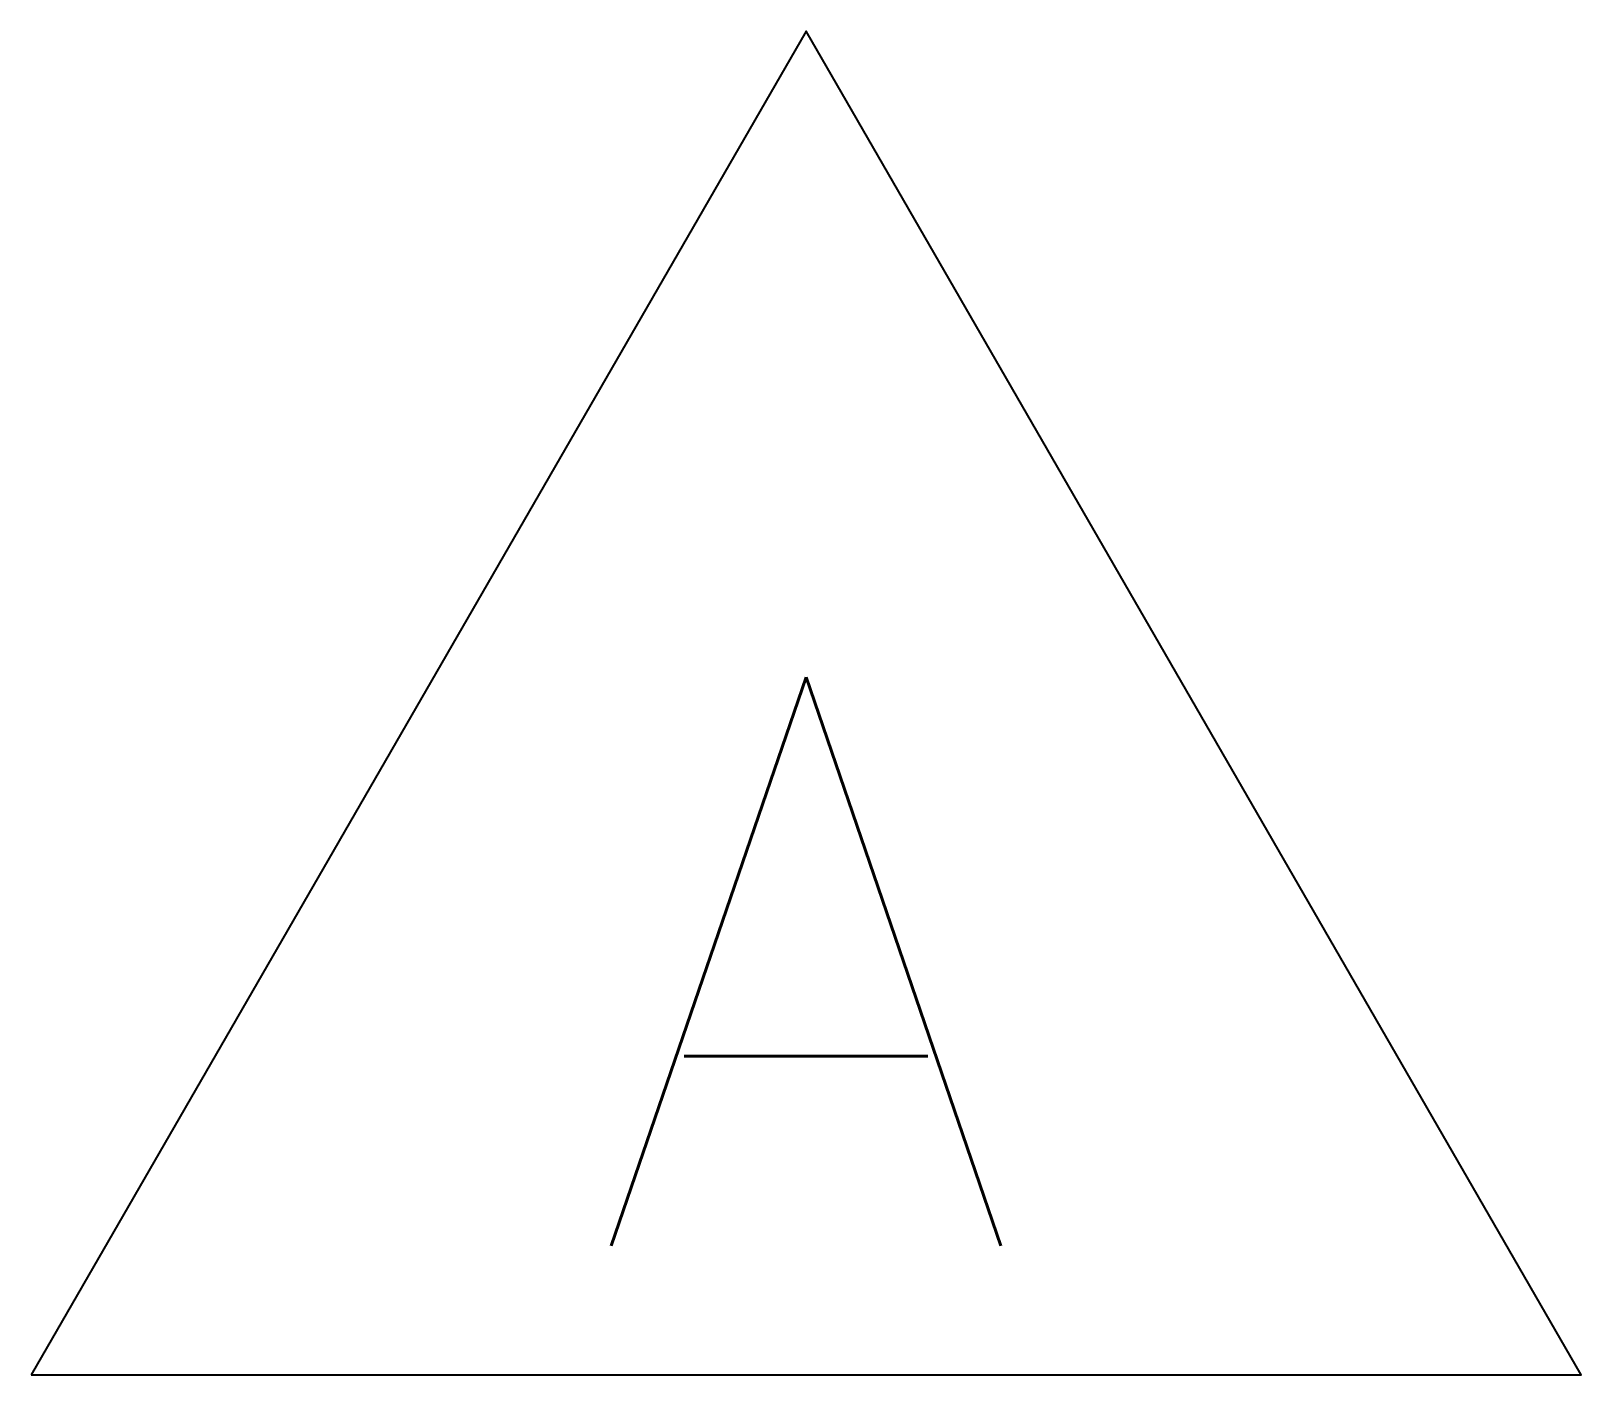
# Model space of a CAD drawing. Header units: millimetres. Extents: x -150 to 150, y -100 to 160.
import ezdxf
from ezdxf.enums import TextEntityAlignment as Align

# ---------------------------------------------------------------- set-up
doc = ezdxf.new("R2010")
doc.units = ezdxf.units.MM
doc.styles.get("Standard").update_dxf_attribs({"font": 'simplex.shx'})

msp = doc.modelspace()

# ---------------------------------------------------------------- linework, layer by layer
at = {"color": 1}
msp.add_lwpolyline([(-150, -100), (150, -100), (0, 160)], close=True, dxfattribs=at)

# ---------------------------------------------------------------- texts
msp.add_text('A', height=110, dxfattribs=at).set_placement((0, -20), align=Align.MIDDLE_CENTER)

doc.saveas('drawing.dxf')
